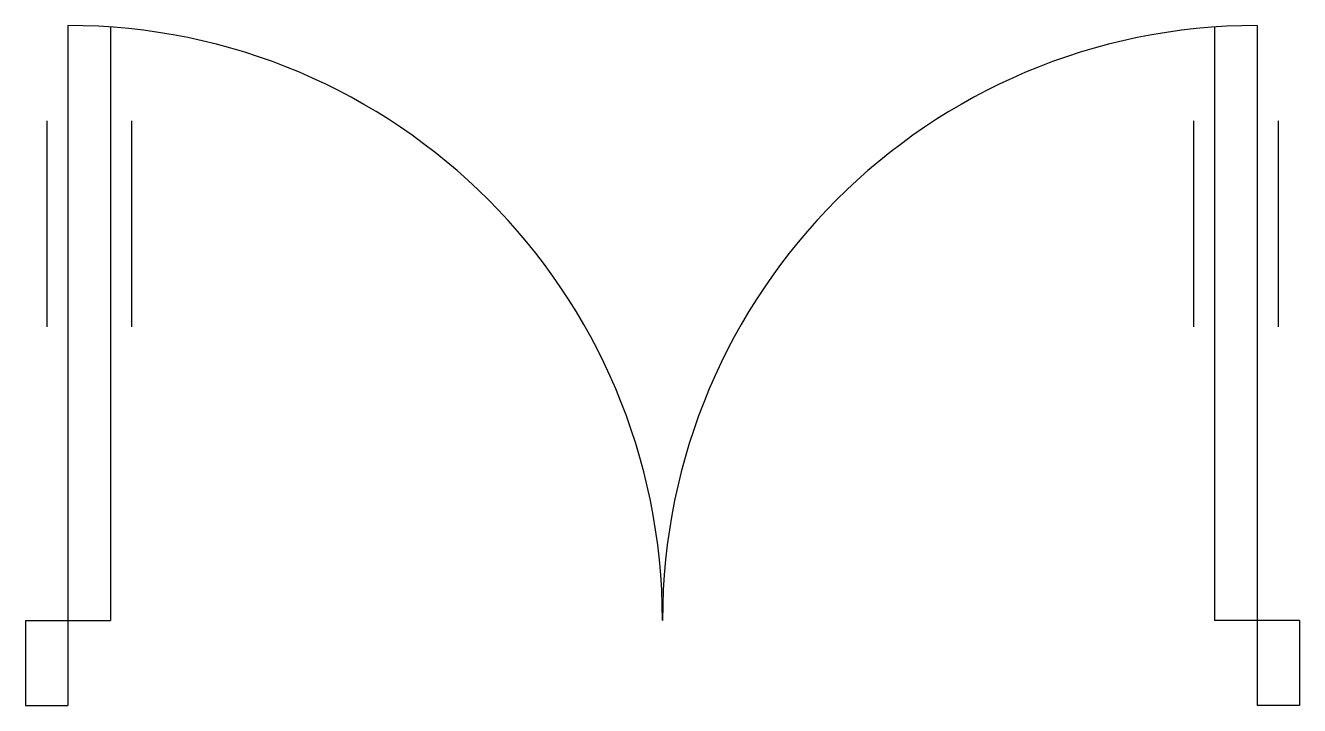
# Model space of a CAD drawing. Extents: x -0.5 to 0.5, y -0.03 to 0.5.
import ezdxf

# ---------------------------------------------------------------- set-up
doc = ezdxf.new("R2010")
doc.units = 0
doc.header["$LTSCALE"] = 1000
doc.header["$MEASUREMENT"] = 0
doc.layers.get('0').update_dxf_attribs({"linetype": 'CONTINUOUS'})

msp = doc.modelspace()

# ---------------------------------------------------------------- linework, layer by layer
for p, q in [((-0.4667, 0.5), (-0.4667, -0.0333)), ((-0.4333, 0.4988), (-0.4333, 0.0333)), ((0.4333, 0.4988), (0.4333, 0.0333)), ((0.4667, 0.5), (0.4667, -0.0333)), ((-0.4833, 0.4253), (-0.4833, 0.2637)), ((-0.4167, 0.4253), (-0.4167, 0.2637)), ((0.4167, 0.4253), (0.4167, 0.2637)), ((0.4833, 0.4253), (0.4833, 0.2637)), ((-0.5, 0.0333), (-0.4333, 0.0333)), ((-0.5, 0.0333), (-0.5, -0.0333)), ((0.5, 0.0333), (0.4333, 0.0333)), ((0.5, 0.0333), (0.5, -0.0333)), ((-0.5, -0.0333), (-0.4667, -0.0333)), ((0.5, -0.0333), (0.4667, -0.0333))]:
    msp.add_line(p, q)
for centre, start, end in [((-0.4667, 0.0333), 0, 90), ((0.4667, 0.0333), 90, 180)]:
    msp.add_arc(centre, 0.4667, start, end)

doc.saveas('drawing.dxf')
